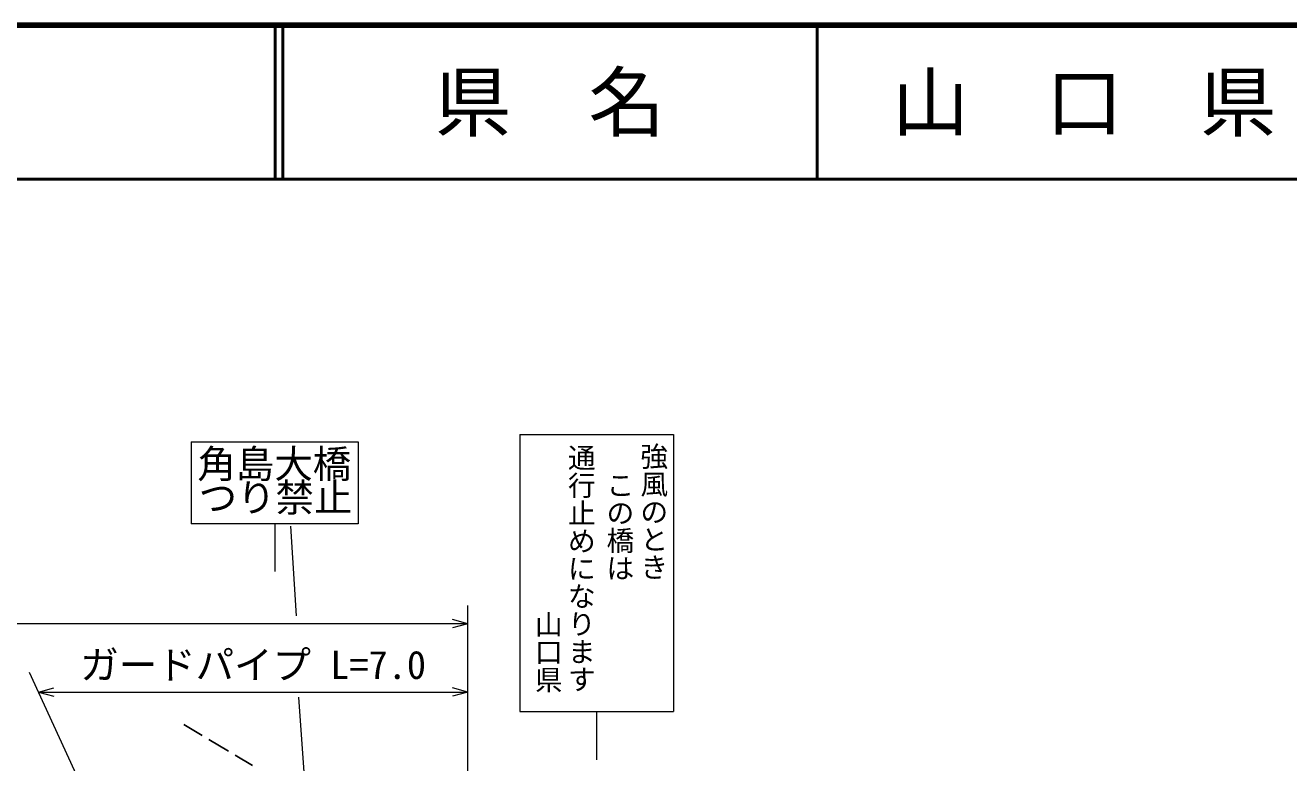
# Model space of a CAD drawing. Units: millimetres, scale not verified. Extents: x 40000 to 680000, y 20000 to 380000.
# Drawn here: x 281509 to 363671, y 332074 to 380000 of the extents above; entities that cross this region are included whole.
import ezdxf
from ezdxf.enums import TextEntityAlignment as Align

# ---------------------------------------------------------------- set-up
doc = ezdxf.new("R2010")
doc.units = ezdxf.units.MM
doc.header["$LTSCALE"] = 1000
for name, color, linetype, lineweight in [('M-BGD', 7, 'Continuous', 25), ('M-STR-HTXT', 7, 'Continuous', 13), ('M-STR-STRC', 7, 'Continuous', 13), ('M-TTL', 2, 'Continuous', 140), ('M-TTL-LINE', 7, 'Continuous', 50), ('M-TTL-TXT', 7, 'Continuous', 13)]:
    doc.layers.add(name, color=color, linetype=linetype, lineweight=lineweight)
doc.styles.add('@ＭＳ ゴシック', font='')
doc.styles.add('ＭＳ ゴシック', font='')
doc.styles.get('@ＭＳ ゴシック').set_extended_font_data('@MS Gothic')
doc.styles.get('ＭＳ ゴシック').set_extended_font_data('MS Gothic')

msp = doc.modelspace()

# ---------------------------------------------------------------- linework, layer by layer
at = {"layer": 'M-BGD'}
for p, q in [((293010, 333846), (291811, 334563)), ((294727, 332820), (293439, 333590)), ((296282, 331890), (295156, 332564))]:
    msp.add_line(p, q, dxfattribs=at)
at = {"layer": 'M-STR-HTXT'}
for p, q in [((310287, 290493), (310287, 342288)), ((310287, 341111), (140227, 341111)), ((310287, 341111), (309287, 341374)), ((310287, 341111), (309287, 340847)), ((302832, 292274), (281783, 337947)), ((282372, 336669), (283372, 336932)), ((310287, 336669), (309287, 336932)), ((282372, 336669), (310287, 336669)), ((282372, 336669), (283372, 336405)), ((310287, 336669), (309287, 336405))]:
    msp.add_line(p, q, dxfattribs=at)
at = {"layer": 'M-STR-STRC'}
for p, q in [((313666, 353401), (313666, 335401)), ((313666, 353401), (323666, 353401)), ((323666, 353401), (323666, 335401)), ((292289, 352923), (303157, 352923)), ((292289, 352923), (292289, 347610)), ((303157, 352923), (303157, 347610)), ((303157, 347610), (292289, 347610)), ((297733, 347610), (297733, 344499)), ((299141, 341627), (298778, 347443)), ((302558, 289741), (299307, 336341)), ((313666, 335401), (323666, 335401)), ((318666, 335401), (318666, 332259))]:
    msp.add_line(p, q, dxfattribs=at)
at = {"layer": 'M-TTL'}
msp.add_line((680000, 380000), (40000, 380000), dxfattribs=at)
at = {"layer": 'M-TTL-LINE'}
for p, q in [((297750, 380000), (297750, 370000)), ((298250, 380000), (298250, 370000)), ((333000, 380000), (333000, 370000)), ((40000, 370000), (680000, 370000))]:
    msp.add_line(p, q, dxfattribs=at)

# ---------------------------------------------------------------- texts
at = {"layer": 'M-STR-HTXT', "style": 'ＭＳ ゴシック'}
msp.add_text('ガードパイプ L=7.0', height=1833, dxfattribs=at).set_placement((296329, 336969), align=Align.BOTTOM_CENTER)
at = {"layer": 'M-STR-STRC', "style": 'ＭＳ ゴシック'}
for s, p in [('角島大橋', (292706, 350030)), ('つり禁止', (292785, 347841))]:
    msp.add_text(s, height=1833, dxfattribs=at).set_placement(p, align=Align.BOTTOM_LEFT)
at = {"layer": 'M-STR-STRC', "style": '@ＭＳ ゴシック'}
for s, p in [('通行止めになります', (316620, 344707)), ('強風のとき', (321333, 348395)), ('この橋は', (319128, 347430)), ('山口県', (314471, 339277))]:
    msp.add_text(s, height=1320, rotation=270, dxfattribs=at).set_placement(p, align=Align.BOTTOM_CENTER)
at = {"layer": 'M-TTL-TXT', "style": 'ＭＳ ゴシック'}
for s, p in [('県\u3000名', (315625, 375000)), ('山\u3000口\u3000県', (350375, 375000))]:
    msp.add_text(s, height=3666, dxfattribs=at).set_placement(p, align=Align.MIDDLE_CENTER)

doc.saveas('drawing.dxf')
